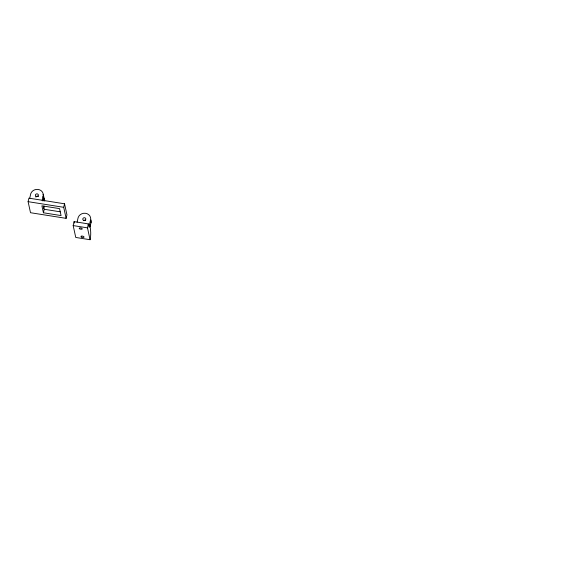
<?xml version="1.0" encoding="UTF-8"?>
<svg xmlns="http://www.w3.org/2000/svg" width="562" height="562" viewBox="0 0 562 562"><rect width="100%" height="100%" fill="white"/><g stroke="black" fill="none" stroke-linecap="round" stroke-linejoin="round"><path stroke-width="0.84" d="M42.143 200.395L43.295 195.19A6.456 5.838 -12.3 0 0 37.935 189.408A6.456 5.838 -12.3 0 0 30.727 193.757L29.723 198.309M43 201.077L43.787 197.438A6.456 5.838 -12.3 0 0 43.042 194.515M89.386 225.053L90.728 219.054A6.463 5.845 -12.3 0 0 85.361 213.272A6.463 5.845 -12.3 0 0 78.139 217.613L77.106 222.166M90.103 226.725L91.262 221.505A6.463 5.845 -12.3 0 0 91.1 219.988M28.1 201.667L28.922 198.161L64.539 203.795L66.948 214.846L66.119 218.351L30.51 212.717L28.1 201.667L63.71 207.308L66.119 218.351M43.562 208.551L44.117 206.191M43.422 212.78L41.904 205.825L59.551 208.621L61.068 215.576L43.422 212.78L44.243 209.275L43.569 206.184M63.71 207.308L64.539 203.795M89.779 224.751C90.728 229.746 91.206 234.74 90.068 239.721L75.758 237.452L73.172 225.587L74.093 221.639L88.403 223.908L89.161 227.385L89.779 224.751L88.101 224.484M90.068 239.721L87.482 227.856L88.403 223.908M44.243 209.275L60.211 211.804M73.172 225.587L87.482 227.856M44.152 199.629L44.742 201.034L43.667 197.374L43.991 198.878M90.496 220.332L91.03 222.791M74.093 221.639L74.402 223.03M43.063 196.468L43.555 198.723M44.25 198.786L44.412 200.304M83.801 220.578A1.517 1.377 -12.3 0 1 85.635 220.353M35.919 197.136A1.517 1.377 -12.3 0 1 38.469 196.496M79.628 228.783A1.567 0.618 13.2 0 0 82.2 229.022A1.567 0.618 13.2 0 0 80.352 227.877A1.567 0.618 13.2 0 0 79.628 228.783M81.539 237.045A1.567 0.618 13.2 0 0 84.026 237.143A1.567 0.618 13.2 0 0 81.968 236.047A1.567 0.618 13.2 0 0 81.539 237.045M83.492 220.297A1.517 1.377 -12.3 0 0 85.81 219.089A1.517 1.377 -12.3 0 0 83.583 217.908A1.517 1.377 -12.3 0 0 83.492 220.297M36.073 196.433A1.517 1.377 -12.3 0 0 38.385 195.218A1.517 1.377 -12.3 0 0 36.165 194.038A1.517 1.377 -12.3 0 0 36.073 196.433"/></g></svg>
